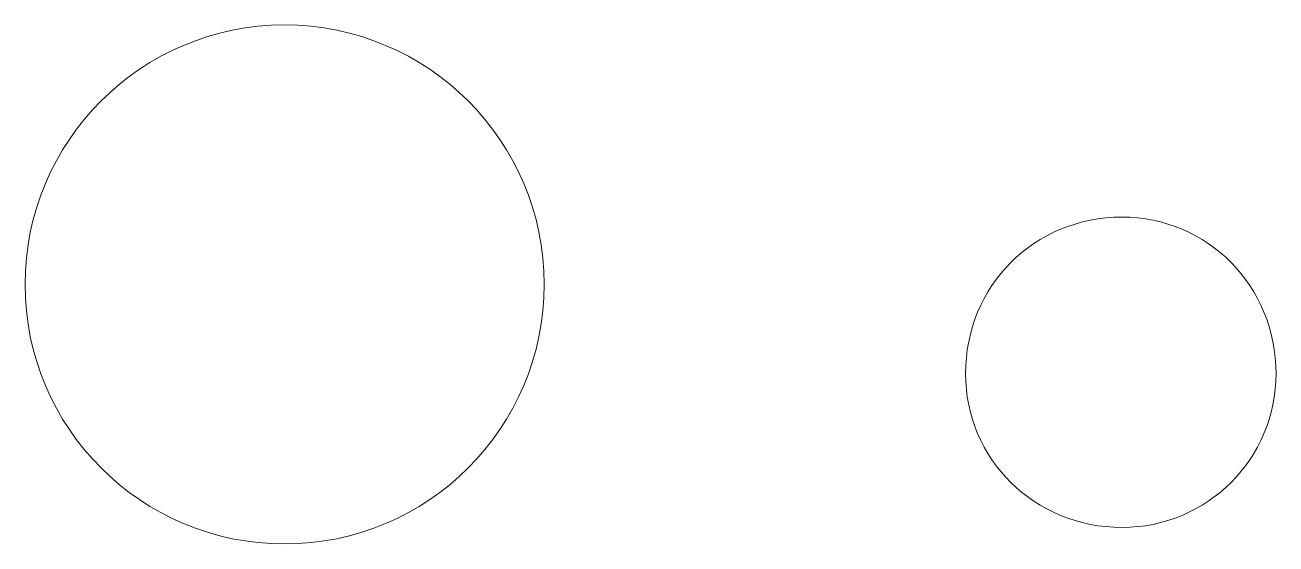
# Model space of a CAD drawing. Header units: millimetres. Extents: x -217756 to 263180, y 55413 to 130608.
# Drawn here: x -204819 to -202409, y 92007 to 93007 of the extents above; entities that cross this region are included whole.
import ezdxf

# ---------------------------------------------------------------- set-up
doc = ezdxf.new("R2010")
doc.units = ezdxf.units.MM
doc.layers.add('ТХ_корр_25.03.26', color=1, linetype='Continuous', lineweight=30, plot=False)
doc.layers.add('ТХ_мебель передв', color=250, linetype='Continuous', lineweight=13)

# ---------------------------------------------------------------- blocks, each defined once
blk = doc.blocks.new('У014')
at = {"layer": 'ТХ_мебель передв'}
blk.add_circle((-169652.2, 43208.2, -0.6), 500, dxfattribs=at)
blk = doc.blocks.new('A$Ce5d95258')
at = {"layer": 'ТХ_мебель передв'}
blk.add_blockref('У014', (183567.4, -81301.7, 0.6), dxfattribs=at)
blk = doc.blocks.new('У012')
at = {"layer": 'ТХ_мебель передв'}
blk.add_open_spline([(-181454, 44963.5, -0.6), (-181454, 44799.5, -0.6), (-181586.3, 44667.2, -0.6), (-181750.4, 44667.2, -0.6), (-181919.7, 44667.2, -0.6), (-182052, 44799.5, -0.6), (-182052, 44963.5, -0.6), (-182052, 45132.9, -0.6), (-181919.7, 45265.2, -0.6), (-181750.4, 45265.2, -0.6), (-181586.3, 45265.2, -0.6), (-181454, 45132.9, -0.6), (-181454, 44963.5, -0.6)], degree=3, knots=[0, 0, 0, 0, 1, 1, 1, 2, 2, 2, 3, 3, 3, 4, 4, 4, 4], dxfattribs=at)

msp = doc.modelspace()

# ---------------------------------------------------------------- block references
at = {"layer": 'ТХ_корр_25.03.26', "ltscale": 100}
msp.add_blockref('A$Ce5d95258', (-218233.9, 130600.7), dxfattribs=at)
at = {"layer": 'ТХ_мебель передв'}
msp.add_blockref('У012', (-20955.1, 47371.8, 0.6), dxfattribs=at)

doc.saveas('drawing.dxf')
